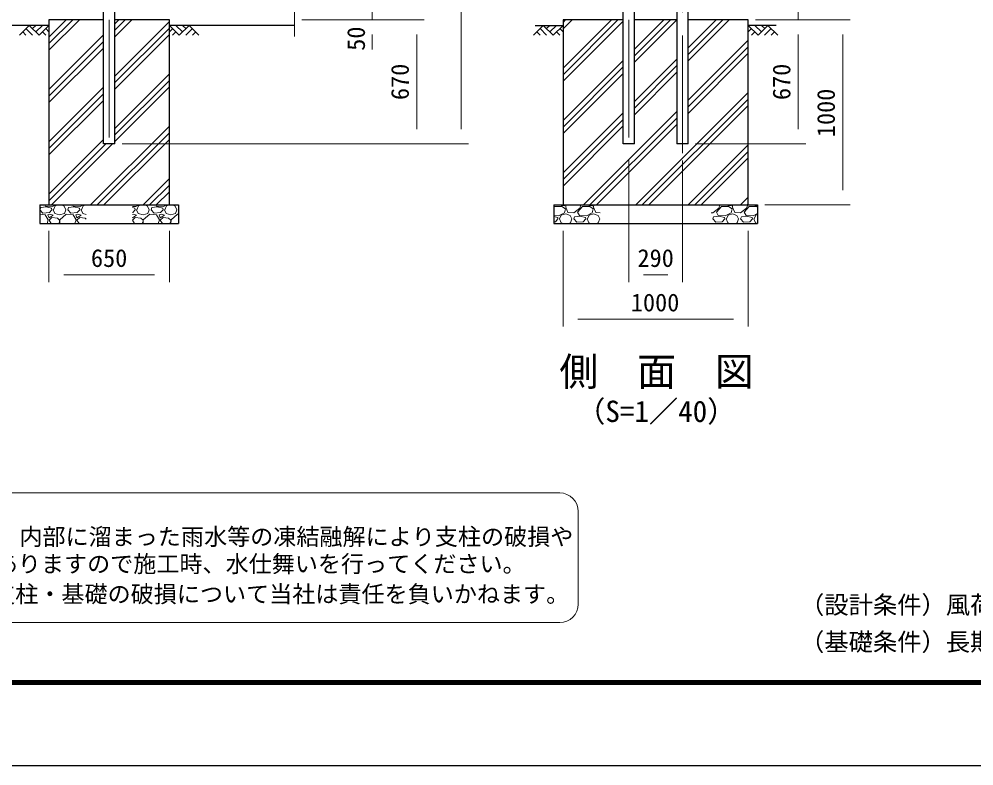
# Model space of a CAD drawing. Units: millimetres, scale not verified. Extents: x -8400 to 8400, y -5940 to 5940.
# Drawn here: x -4880 to 274, y -5940 to -1906 of the extents above; entities that cross this region are included whole.
import ezdxf
from ezdxf.enums import TextEntityAlignment as Align

# ---------------------------------------------------------------- set-up
doc = ezdxf.new("R2010")
doc.units = ezdxf.units.MM
doc.header["$LTSCALE"] = 20
doc.linetypes.add('USER1', pattern=[50.8, 31.75, -6.35, 6.35, -6.35])
for name, color, linetype, lineweight in [('0-0_D-DCR-HCH', 7, 'Continuous', 13), ('0-1_D-STR1', 1, 'Continuous', 25), ('0-2_D-STR4', 7, 'Continuous', 25), ('0-3_D-BGD', 7, 'Continuous', 25), ('0-4_D-BMK', 2, 'USER1', 13), ('0-5_D-STR-DIM', 7, 'Continuous', 13), ('0-A_D-TTL-TXT', 7, 'Continuous', 13), ('0-C_D-TTL', 7, 'Continuous', 25)]:
    doc.layers.add(name, color=color, linetype=linetype, lineweight=lineweight)
doc.styles.add('ＭＳ ゴシック', font='')
doc.styles.get('ＭＳ ゴシック').set_extended_font_data('MS Gothic')

msp = doc.modelspace()

# ---------------------------------------------------------------- linework, layer by layer
at = {"layer": '0-0_D-DCR-HCH'}
for p, q in [((-4825.49, -1940), (-4878.7, -1993.21)), ((-4843.22, -1957.74), (-4807.59, -1993.21)), ((-4825.49, -1940), (-4772.28, -1993.21)), ((-4807.75, -1957.74), (-4790.01, -1940)), ((-4790.01, -1975.47), (-4754.54, -1940)), ((-4772.28, -1993.21), (-4719.06, -1940)), ((-4736.8, -1957.74), (-4719.06, -1975.39)), ((-4719.06, -2074.36), (-4554.71, -1910)), ((-4719.06, -2039), (-4590.06, -1910)), ((-4719.06, -2003.65), (-4625.42, -1910)), ((-4363.81, -2001.95), (-4271.86, -1910)), ((-4363.81, -1966.6), (-4307.22, -1910)), ((-4363.81, -1931.24), (-4342.57, -1910)), ((-4363.81, -2214.08), (-4069.06, -1919.33)), ((-4363.81, -2249.44), (-4069.06, -1954.69)), ((-4015.85, -1993.21), (-4069.06, -1940)), ((-4051.33, -1957.74), (-4069.06, -1975.39)), ((-3998.11, -1975.47), (-4033.59, -1940)), ((-3962.64, -1940), (-4015.85, -1993.21)), ((-3980.28, -1957.83), (-3998.11, -1940)), ((-3944.9, -1957.74), (-3980.54, -1993.21)), ((-3962.64, -1940), (-3909.43, -1993.21)), ((-2050.65, -1940), (-2103.86, -1993.21)), ((-2068.38, -1957.74), (-2032.75, -1993.21)), ((-2050.65, -1940), (-1997.43, -1993.21)), ((-2032.91, -1957.74), (-2015.17, -1940)), ((-2015.17, -1975.47), (-1979.7, -1940)), ((-1997.43, -1993.21), (-1944.22, -1940)), ((-1961.96, -1957.74), (-1944.22, -1975.39)), ((-1944.22, -1959.32), (-1894.91, -1910)), ((-1944.22, -1923.96), (-1930.26, -1910)), ((-1944.22, -2206.8), (-1647.42, -1910)), ((-1944.22, -2171.45), (-1682.78, -1910)), ((-1944.22, -2242.16), (-1619.47, -1917.41)), ((-1558.97, -2104.4), (-1364.58, -1910)), ((-1558.97, -2069.04), (-1399.93, -1910)), ((-1558.97, -2139.75), (-1329.47, -1910.25)), ((-1268.97, -2132.59), (-1046.38, -1910)), ((-1268.97, -2097.24), (-1081.73, -1910)), ((-1268.97, -2061.88), (-1117.09, -1910)), ((-891.01, -1993.21), (-944.22, -1940)), ((-926.49, -1957.74), (-944.22, -1975.39)), ((-873.27, -1975.47), (-908.75, -1940)), ((-837.8, -1940), (-891.01, -1993.21)), ((-855.44, -1957.83), (-873.27, -1940)), ((-820.06, -1957.74), (-855.7, -1993.21)), ((-837.8, -1940), (-784.59, -1993.21)), ((-4860.96, -1975.47), (-4843.14, -1993.21)), ((-4754.54, -1975.47), (-4736.72, -1993.21)), ((-4719.06, -2286.49), (-4424.31, -1991.74)), ((-4363.81, -2284.79), (-4069.06, -1990.04)), ((-4033.59, -1975.47), (-4051.41, -1993.21)), ((-3927.16, -1975.47), (-3944.98, -1993.21)), ((-2086.12, -1975.47), (-2068.3, -1993.21)), ((-1979.7, -1975.47), (-1961.88, -1993.21)), ((-908.75, -1975.47), (-926.57, -1993.21)), ((-802.32, -1975.47), (-820.14, -1993.21)), ((-4719.06, -2321.85), (-4424.31, -2027.1)), ((-1268.97, -2344.73), (-944.22, -2019.98)), ((-1268.97, -2380.08), (-944.22, -2055.33)), ((-4719.06, -2357.2), (-4424.31, -2062.45)), ((-1268.97, -2415.44), (-944.22, -2090.69)), ((-1944.22, -2454.29), (-1619.47, -2129.54)), ((-1558.97, -2351.88), (-1329.47, -2122.38)), ((-1558.97, -2387.24), (-1329.47, -2157.74)), ((-4363.81, -2496.93), (-4069.06, -2202.18)), ((-1944.22, -2489.65), (-1619.47, -2164.9)), ((-1944.22, -2525), (-1619.47, -2200.25)), ((-1558.97, -2422.59), (-1329.47, -2193.09)), ((-4363.81, -2532.28), (-4069.06, -2237.53)), ((-4719.06, -2569.33), (-4424.31, -2274.58)), ((-4719.06, -2604.69), (-4424.31, -2309.94)), ((-4363.81, -2567.64), (-4069.06, -2272.89)), ((-1551.4, -2910), (-944.22, -2302.82)), ((-4719.06, -2640.04), (-4424.31, -2345.29)), ((-1516.05, -2910), (-944.22, -2338.17)), ((-1944.22, -2737.13), (-1619.47, -2412.38)), ((-1834.25, -2910), (-1329.47, -2405.23)), ((-1480.69, -2910), (-944.22, -2373.53)), ((-1944.22, -2772.49), (-1619.47, -2447.74)), ((-1798.89, -2910), (-1329.47, -2440.58)), ((-4494.05, -2910), (-4069.06, -2485.02)), ((-4458.69, -2910), (-4069.06, -2520.37)), ((-1944.22, -2807.84), (-1619.47, -2483.09)), ((-1763.54, -2910), (-1329.47, -2475.94)), ((-4719.06, -2852.18), (-4424.31, -2557.43)), ((-4423.33, -2910), (-4069.06, -2555.73)), ((-4719.06, -2887.53), (-4411.53, -2580)), ((-4706.18, -2910), (-4376.18, -2580)), ((-1268.56, -2910), (-944.22, -2585.66)), ((-1233.21, -2910), (-944.22, -2621.02)), ((-1197.85, -2910), (-944.22, -2656.37)), ((-4211.2, -2910), (-4069.06, -2767.86)), ((-4175.85, -2910), (-4069.06, -2803.22)), ((-4140.49, -2910), (-4069.06, -2838.57)), ((-985.72, -2910), (-944.22, -2868.5)), ((-4767.91, -2935.74), (-4763.41, -2923.74)), ((-4751.41, -2953.74), (-4767.91, -2935.74)), ((-4734.91, -2920.74), (-4763.41, -2923.74)), ((-4737.91, -2916.24), (-4741.55, -2910)), ((-4700.41, -2919.24), (-4737.91, -2916.24)), ((-4704.91, -2928.24), (-4734.91, -2920.74)), ((-4703.41, -2935.74), (-4716.91, -2950.74)), ((-4703.41, -2935.74), (-4704.91, -2928.24)), ((-4682.76, -2910), (-4700.41, -2919.24)), ((-4695.91, -2935.74), (-4686.91, -2956.74)), ((-4694.41, -2935.74), (-4685.41, -2914.74)), ((-4685.41, -2914.74), (-4670.23, -2910)), ((-4654.06, -2910), (-4637.41, -2916.24)), ((-4637.41, -2916.24), (-4628.41, -2935.74)), ((-4635.91, -2956.74), (-4628.41, -2935.74)), ((-4617.91, -2935.74), (-4613.41, -2923.74)), ((-4601.41, -2953.74), (-4617.91, -2935.74)), ((-4584.91, -2920.74), (-4613.41, -2923.74)), ((-4587.91, -2916.24), (-4591.55, -2910)), ((-4550.41, -2919.24), (-4587.91, -2916.24)), ((-4554.91, -2928.24), (-4584.91, -2920.74)), ((-4553.41, -2935.74), (-4566.91, -2950.74)), ((-4553.41, -2935.74), (-4554.91, -2928.24)), ((-4532.76, -2910), (-4550.41, -2919.24)), ((-4545.91, -2935.74), (-4536.91, -2956.74)), ((-4544.41, -2935.74), (-4535.41, -2914.74)), ((-4535.41, -2914.74), (-4520.23, -2910)), ((-4250.41, -2919.24), (-4269.06, -2917.75)), ((-4254.91, -2928.24), (-4269.06, -2924.71)), ((-4253.41, -2935.74), (-4266.91, -2950.74)), ((-4253.41, -2935.74), (-4254.91, -2928.24)), ((-4232.76, -2910), (-4250.41, -2919.24)), ((-4245.91, -2935.74), (-4236.91, -2956.74)), ((-4244.41, -2935.74), (-4235.41, -2914.74)), ((-4235.41, -2914.74), (-4220.23, -2910)), ((-4204.06, -2910), (-4187.41, -2916.24)), ((-4187.41, -2916.24), (-4178.41, -2935.74)), ((-4185.91, -2956.74), (-4178.41, -2935.74)), ((-4167.91, -2935.74), (-4163.41, -2923.74)), ((-4151.41, -2953.74), (-4167.91, -2935.74)), ((-4134.91, -2920.74), (-4163.41, -2923.74)), ((-4137.91, -2916.24), (-4141.55, -2910)), ((-4100.41, -2919.24), (-4137.91, -2916.24)), ((-4104.91, -2928.24), (-4134.91, -2920.74)), ((-4103.41, -2935.74), (-4116.91, -2950.74)), ((-4103.41, -2935.74), (-4104.91, -2928.24)), ((-4082.76, -2910), (-4100.41, -2919.24)), ((-4095.91, -2935.74), (-4086.91, -2956.74)), ((-4094.41, -2935.74), (-4085.41, -2914.74)), ((-4085.41, -2914.74), (-4070.23, -2910)), ((-4054.06, -2910), (-4037.41, -2916.24)), ((-4037.41, -2916.24), (-4028.41, -2935.74)), ((-4035.91, -2956.74), (-4028.41, -2935.74)), ((-1994.22, -2923.75), (-1989.27, -2918.24)), ((-1989.27, -2918.24), (-1950.27, -2918.24)), ((-1974.77, -2910), (-1974.27, -2910.74)), ((-1974.27, -2910.74), (-1936.77, -2915.24)), ((-1950.27, -2918.24), (-1930.77, -2931.74)), ((-1936.77, -2915.24), (-1933.86, -2910)), ((-1930.77, -2931.74), (-1936.77, -2952.74)), ((-1928.66, -2910), (-1929.27, -2922.74)), ((-1929.27, -2922.74), (-1917.27, -2951.24)), ((-1885.77, -2952.74), (-1852.77, -2927.24)), ((-1866.27, -2948.24), (-1839.27, -2918.24)), ((-1852.77, -2927.24), (-1847.25, -2910)), ((-1839.27, -2918.24), (-1800.27, -2918.24)), ((-1824.77, -2910), (-1824.27, -2910.74)), ((-1824.27, -2910.74), (-1786.77, -2915.24)), ((-1800.27, -2918.24), (-1780.77, -2931.74)), ((-1786.77, -2915.24), (-1783.86, -2910)), ((-1780.77, -2931.74), (-1786.77, -2952.74)), ((-1778.66, -2910), (-1779.27, -2922.74)), ((-1779.27, -2922.74), (-1767.27, -2951.24)), ((-1135.77, -2952.74), (-1102.77, -2927.24)), ((-1116.27, -2948.24), (-1089.27, -2918.24)), ((-1102.77, -2927.24), (-1097.25, -2910)), ((-1089.27, -2918.24), (-1050.27, -2918.24)), ((-1074.77, -2910), (-1074.27, -2910.74)), ((-1074.27, -2910.74), (-1036.77, -2915.24)), ((-1050.27, -2918.24), (-1030.77, -2931.74)), ((-1036.77, -2915.24), (-1033.86, -2910)), ((-1030.77, -2931.74), (-1036.77, -2952.74)), ((-1028.66, -2910), (-1029.27, -2922.74)), ((-1029.27, -2922.74), (-1017.27, -2951.24)), ((-985.77, -2952.74), (-952.77, -2927.24)), ((-966.27, -2948.24), (-939.27, -2918.24)), ((-952.77, -2927.24), (-947.25, -2910)), ((-950.36, -2910), (-944.22, -2903.86)), ((-924.77, -2910), (-924.27, -2910.74)), ((-924.27, -2910.74), (-894.22, -2914.35)), ((-4739.41, -2962.74), (-4769.06, -2960.27)), ((-4716.91, -2950.74), (-4751.41, -2953.74)), ((-4722.91, -2989.74), (-4739.41, -2962.74)), ((-4713.91, -2959.74), (-4724.41, -2964.24)), ((-4724.41, -2964.24), (-4718.41, -2979.24)), ((-4718.41, -2979.24), (-4695.91, -2965.74)), ((-4703.41, -2977.74), (-4718.41, -2992.74)), ((-4695.91, -2965.74), (-4713.91, -2959.74)), ((-4673.41, -2982.24), (-4703.41, -2977.74)), ((-4686.91, -2956.74), (-4661.41, -2964.24)), ((-4661.41, -2992.74), (-4673.41, -2982.24)), ((-4661.41, -2964.24), (-4635.91, -2956.74)), ((-4625.41, -2959.74), (-4659.91, -2991.24)), ((-4589.41, -2962.74), (-4625.41, -2959.74)), ((-4566.91, -2950.74), (-4601.41, -2953.74)), ((-4572.91, -2989.74), (-4589.41, -2962.74)), ((-4563.91, -2959.74), (-4574.41, -2964.24)), ((-4574.41, -2964.24), (-4568.41, -2979.24)), ((-4568.41, -2979.24), (-4545.91, -2965.74)), ((-4553.41, -2977.74), (-4568.41, -2992.74)), ((-4545.91, -2965.74), (-4563.91, -2959.74)), ((-4523.41, -2982.24), (-4553.41, -2977.74)), ((-4536.91, -2956.74), (-4519.06, -2961.99)), ((-4519.06, -2986.05), (-4523.41, -2982.24)), ((-4266.91, -2950.74), (-4269.06, -2950.93)), ((-4263.91, -2959.74), (-4269.06, -2961.95)), ((-4269.06, -2977.61), (-4268.41, -2979.24)), ((-4268.41, -2979.24), (-4245.91, -2965.74)), ((-4253.41, -2977.74), (-4268.41, -2992.74)), ((-4245.91, -2965.74), (-4263.91, -2959.74)), ((-4223.41, -2982.24), (-4253.41, -2977.74)), ((-4236.91, -2956.74), (-4211.41, -2964.24)), ((-4211.41, -2992.74), (-4223.41, -2982.24)), ((-4211.41, -2964.24), (-4185.91, -2956.74)), ((-4175.41, -2959.74), (-4209.91, -2991.24)), ((-4139.41, -2962.74), (-4175.41, -2959.74)), ((-4116.91, -2950.74), (-4151.41, -2953.74)), ((-4122.91, -2989.74), (-4139.41, -2962.74)), ((-4113.91, -2959.74), (-4124.41, -2964.24)), ((-4124.41, -2964.24), (-4118.41, -2979.24)), ((-4118.41, -2979.24), (-4095.91, -2965.74)), ((-4103.41, -2977.74), (-4118.41, -2992.74)), ((-4095.91, -2965.74), (-4113.91, -2959.74)), ((-4073.41, -2982.24), (-4103.41, -2977.74)), ((-4086.91, -2956.74), (-4061.41, -2964.24)), ((-4061.41, -2992.74), (-4073.41, -2982.24)), ((-4061.41, -2964.24), (-4035.91, -2956.74)), ((-4025.41, -2959.74), (-4059.91, -2991.24)), ((-4019.06, -2960.27), (-4025.41, -2959.74)), ((-1968.27, -2969.24), (-1994.22, -2967.17)), ((-1972.77, -2978.24), (-1994.22, -2972.88)), ((-1971.27, -2985.74), (-1984.77, -3000.74)), ((-1971.27, -2985.74), (-1972.77, -2978.24)), ((-1936.77, -2952.74), (-1968.27, -2969.24)), ((-1963.77, -2985.74), (-1954.77, -3006.74)), ((-1962.27, -2985.74), (-1953.27, -2964.74)), ((-1953.27, -2964.74), (-1929.27, -2957.24)), ((-1929.27, -2957.24), (-1905.27, -2966.24)), ((-1917.27, -2951.24), (-1885.77, -2952.74)), ((-1905.27, -2966.24), (-1896.27, -2985.74)), ((-1903.77, -3006.74), (-1896.27, -2985.74)), ((-1885.77, -2985.74), (-1881.27, -2973.74)), ((-1869.27, -3003.74), (-1885.77, -2985.74)), ((-1852.77, -2970.74), (-1881.27, -2973.74)), ((-1855.77, -2966.24), (-1866.27, -2948.24)), ((-1818.27, -2969.24), (-1855.77, -2966.24)), ((-1822.77, -2978.24), (-1852.77, -2970.74)), ((-1821.27, -2985.74), (-1834.77, -3000.74)), ((-1821.27, -2985.74), (-1822.77, -2978.24)), ((-1786.77, -2952.74), (-1818.27, -2969.24)), ((-1813.77, -2985.74), (-1804.77, -3006.74)), ((-1812.27, -2985.74), (-1803.27, -2964.74)), ((-1803.27, -2964.74), (-1779.27, -2957.24)), ((-1779.27, -2957.24), (-1755.27, -2966.24)), ((-1767.27, -2951.24), (-1744.22, -2952.34)), ((-1755.27, -2966.24), (-1746.27, -2985.74)), ((-1753.77, -3006.74), (-1746.27, -2985.74)), ((-1144.22, -2952.34), (-1135.77, -2952.74)), ((-1135.77, -2985.74), (-1131.27, -2973.74)), ((-1119.27, -3003.74), (-1135.77, -2985.74)), ((-1102.77, -2970.74), (-1131.27, -2973.74)), ((-1105.77, -2966.24), (-1116.27, -2948.24)), ((-1068.27, -2969.24), (-1105.77, -2966.24)), ((-1072.77, -2978.24), (-1102.77, -2970.74)), ((-1071.27, -2985.74), (-1084.77, -3000.74)), ((-1071.27, -2985.74), (-1072.77, -2978.24)), ((-1036.77, -2952.74), (-1068.27, -2969.24)), ((-1063.77, -2985.74), (-1054.77, -3006.74)), ((-1062.27, -2985.74), (-1053.27, -2964.74)), ((-1053.27, -2964.74), (-1029.27, -2957.24)), ((-1029.27, -2957.24), (-1005.27, -2966.24)), ((-1017.27, -2951.24), (-985.77, -2952.74)), ((-1005.27, -2966.24), (-996.27, -2985.74)), ((-1003.77, -3006.74), (-996.27, -2985.74)), ((-985.77, -2985.74), (-981.27, -2973.74)), ((-969.27, -3003.74), (-985.77, -2985.74)), ((-952.77, -2970.74), (-981.27, -2973.74)), ((-955.77, -2966.24), (-966.27, -2948.24)), ((-918.27, -2969.24), (-955.77, -2966.24)), ((-922.77, -2978.24), (-952.77, -2970.74)), ((-921.27, -2985.74), (-934.77, -3000.74)), ((-921.27, -2985.74), (-922.77, -2978.24)), ((-894.22, -2956.65), (-918.27, -2969.24)), ((-913.77, -2985.74), (-904.77, -3006.74)), ((-912.27, -2985.74), (-903.27, -2964.74)), ((-903.27, -2964.74), (-894.22, -2961.92)), ((-4729.39, -3010), (-4722.91, -2989.74)), ((-4718.41, -2992.74), (-4706.91, -3010)), ((-4666, -3010), (-4661.41, -3001.74)), ((-4661.41, -3001.74), (-4661.41, -2992.74)), ((-4659.91, -2991.24), (-4660.8, -3010)), ((-4579.39, -3010), (-4572.91, -2989.74)), ((-4568.41, -2992.74), (-4556.91, -3010)), ((-4268.41, -2992.74), (-4256.91, -3010)), ((-4216, -3010), (-4211.41, -3001.74)), ((-4211.41, -3001.74), (-4211.41, -2992.74)), ((-4209.91, -2991.24), (-4210.8, -3010)), ((-4129.39, -3010), (-4122.91, -2989.74)), ((-4118.41, -2992.74), (-4106.91, -3010)), ((-4066, -3010), (-4061.41, -3001.74)), ((-4061.41, -3001.74), (-4061.41, -2992.74)), ((-4059.91, -2991.24), (-4060.8, -3010)), ((-1984.77, -3000.74), (-1994.22, -3001.57)), ((-1981.77, -3009.74), (-1982.37, -3010)), ((-1981, -3010), (-1981.77, -3009.74)), ((-1954.77, -3006.74), (-1943.7, -3010)), ((-1914.84, -3010), (-1903.77, -3006.74)), ((-1893.27, -3009.74), (-1893.55, -3010)), ((-1890.2, -3010), (-1893.27, -3009.74)), ((-1834.77, -3000.74), (-1869.27, -3003.74)), ((-1831.77, -3009.74), (-1832.37, -3010)), ((-1831, -3010), (-1831.77, -3009.74)), ((-1804.77, -3006.74), (-1793.7, -3010)), ((-1764.84, -3010), (-1753.77, -3006.74)), ((-1143.27, -3009.74), (-1143.55, -3010)), ((-1140.2, -3010), (-1143.27, -3009.74)), ((-1084.77, -3000.74), (-1119.27, -3003.74)), ((-1081.77, -3009.74), (-1082.37, -3010)), ((-1081, -3010), (-1081.77, -3009.74)), ((-1054.77, -3006.74), (-1043.7, -3010)), ((-1014.84, -3010), (-1003.77, -3006.74)), ((-993.27, -3009.74), (-993.55, -3010)), ((-990.2, -3010), (-993.27, -3009.74)), ((-934.77, -3000.74), (-969.27, -3003.74)), ((-931.77, -3009.74), (-932.37, -3010)), ((-931, -3010), (-931.77, -3009.74)), ((-904.77, -3006.74), (-894.22, -3009.85))]:
    msp.add_line(p, q, dxfattribs=at)
msp.add_lwpolyline([(-939.27, -2918.24), (-900.27, -2918.24), (-894.22, -2922.43)], dxfattribs=at)
at = {"layer": '0-1_D-STR1'}
for p, q in [((-1268.97, -2580), (-1268.97, 1299)), ((-1329.47, -1760), (-1329.47, -2580)), ((-4363.81, -2580), (-4363.81, -1863.4)), ((-1619.47, -2580), (-1619.47, -1863.45)), ((-1558.97, -2580), (-1558.97, -1863.45)), ((-4368.66, -2580), (-4419.46, -2580)), ((-1558.97, -2580), (-1619.47, -2580)), ((-1268.97, -2580), (-1329.47, -2580))]:
    msp.add_line(p, q, dxfattribs=at)
msp.add_lwpolyline([(-4363.81, -2580), (-4424.31, -2580), (-4424.31, -1863.4)], dxfattribs=at)
at = {"layer": '0-2_D-STR4'}
for p, q in [((-4424.31, -1910), (-4719.06, -1910)), ((-4719.06, -1910), (-4719.06, -2910)), ((-4069.06, -1910), (-4363.81, -1910)), ((-4069.06, -2910), (-4069.06, -1910)), ((-1329.47, -1910), (-1558.97, -1910)), ((-944.22, -1910), (-1268.97, -1910)), ((-944.22, -2910), (-944.22, -1910)), ((-4769.06, -2910), (-4019.06, -2910)), ((-4769.06, -2910), (-4769.06, -3010)), ((-4019.06, -2910), (-4019.06, -3010)), ((-1994.22, -2910), (-894.22, -2910)), ((-1994.22, -2910), (-1994.22, -3010)), ((-894.22, -2910), (-894.22, -3010)), ((-4769.06, -3010), (-4019.06, -3010)), ((-1994.22, -3010), (-894.22, -3010))]:
    msp.add_line(p, q, dxfattribs=at)
msp.add_lwpolyline([(-1619.47, -1910), (-1944.22, -1910), (-1944.22, -2910)], dxfattribs=at)
at = {"layer": '0-3_D-BGD'}
for p, q in [((-4719.06, -1940), (-6069.06, -1940)), ((-3394.06, -1940), (-4069.06, -1940)), ((-2094.22, -1940), (-1944.22, -1940)), ((-794.22, -1940), (-944.22, -1940))]:
    msp.add_line(p, q, dxfattribs=at)
at = {"layer": '0-4_D-BMK'}
for p, q in [((-4394.06, 3170), (-4394.06, -2630)), ((-1589.22, 3170), (-1589.22, -2630)), ((-1299.22, -2630), (-1299.22, 1321))]:
    msp.add_line(p, q, dxfattribs=at)
at = {"layer": '0-5_D-STR-DIM'}
for p, q in [((-2494.06, 3040), (-2494.06, -2500)), ((-3394.06, -410.65), (-3394.06, -2000)), ((-674.22, -1910), (-674.22, -1710)), ((-2974.06, -1860), (-2974.06, -1910)), ((-3354.06, -1910), (-2934.06, -1910)), ((-3354.06, -1910), (-2694.06, -1910)), ((-3354.06, -1910), (-2694.06, -1910)), ((-904.22, -1910), (-634.22, -1910)), ((-904.22, -1910), (-394.22, -1910)), ((-859.22, -1910), (-634.22, -1910)), ((-2974.06, -1990), (-2974.06, -2070)), ((-2734.06, -1990), (-2734.06, -2500)), ((-674.22, -2500), (-674.22, -1990)), ((-674.22, -1990), (-674.22, -2070)), ((-434.22, -1990), (-434.22, -2830)), ((-4323.81, -2580), (-2454.06, -2580)), ((-4323.81, -2580), (-2694.06, -2580)), ((-1228.97, -2580), (-634.22, -2580)), ((-1589.22, -2670), (-1589.22, -3327.32)), ((-1299.22, -2670), (-1299.22, -3327.32)), ((-854.22, -2910), (-394.22, -2910)), ((-4719.06, -3050), (-4719.06, -3327.32)), ((-4069.06, -3050), (-4069.06, -3327.32)), ((-1944.22, -3050), (-1944.22, -3567.32)), ((-944.22, -3050), (-944.22, -3567.32)), ((-4639.06, -3287.32), (-4149.06, -3287.32)), ((-1509.22, -3287.32), (-1379.22, -3287.32)), ((-1864.22, -3527.32), (-1024.22, -3527.32))]:
    msp.add_line(p, q, dxfattribs=at)
at = {"layer": '0-A_D-TTL-TXT', "color": 2}
for p, q in [((-1961.76, -4465.7), (-6852.86, -4465.7)), ((-1861.76, -5065.7), (-1861.76, -4565.7)), ((-6852.86, -5165.7), (-1961.76, -5165.7))]:
    msp.add_line(p, q, dxfattribs=at)
for centre, start, end in [((-1961.76, -4565.7), 0, 90), ((-1961.76, -5065.7), 270, 0)]:
    msp.add_arc(centre, 100, start, end, dxfattribs=at)
at = {"layer": '0-C_D-TTL', "color": 2}
msp.add_lwpolyline([(-8400, 5940), (8400, 5940), (8400, -5940), (-8400, -5940)], close=True, dxfattribs=at)
at = {"layer": '0-C_D-TTL'}
for points in [[(-7860, 5500), (7860, 5500), (7860, -5500), (-7860, -5500)], [(-7855, 5495), (7855, 5495), (7855, -5495), (-7855, -5495)], [(-7850, 5490), (7850, 5490), (7850, -5490), (-7850, -5490)], [(-7845, 5485), (7845, 5485), (7845, -5485), (-7845, -5485)], [(-7840, 5480), (7840, 5480), (7840, -5480), (-7840, -5480)]]:
    msp.add_lwpolyline(points, close=True, dxfattribs=at)

# ---------------------------------------------------------------- texts
at = {"layer": '0-5_D-STR-DIM', "style": 'ＭＳ ゴシック'}
for s, p in [('50', (-2984.55, -2077.49)), ('670', (-2747.56, -2343.5)), ('670', (-687.72, -2343.5)), ('1000', (-447.72, -2543.8))]:
    msp.add_text(s, height=96.19, rotation=90, dxfattribs=at).set_placement(p, align=Align.BOTTOM_LEFT)
for s, p in [('650', (-4492.56, -3273.82)), ('290', (-1542.22, -3273.82)), ('1000', (-1578.02, -3513.82))]:
    msp.add_text(s, height=96.19, dxfattribs=at).set_placement(p, align=Align.BOTTOM_LEFT)
at = {"layer": '0-A_D-TTL-TXT', "style": 'ＭＳ ゴシック'}
for s, height, p in [('側\u3000面\u3000図', 153.9, (-1964.02, -3933.22)), ('（S=1／40）', 115.4, (-1873.05, -4117.18)), ('凍結の恐れがある場所への設置は、内部に溜まった雨水等の凍結融解により支柱の破損や', 91.35, (-6872.5, -4775.05)), ('コンクリート基礎の破損の恐れがありますので施工時、水仕舞いを行ってください。', 91.35, (-6880.72, -4921.89)), ('施工による水仕舞い不備で起こる支柱・基礎の破損について当社は責任を負いかねます。 ', 91.35, (-6894.7, -5084.88)), ('（設計条件）風荷重：昭和57年改正 建築基準法・同施行令に基づく風圧力に準拠。', 96.19, (-664.9, -5147.21)), ('（基礎条件）長期許容地耐力49kN/m の場合。', 96.19, (-664.9, -5347.21))]:
    msp.add_text(s, height=height, dxfattribs=at).set_placement(p, align=Align.BOTTOM_LEFT)

doc.saveas('drawing.dxf')
